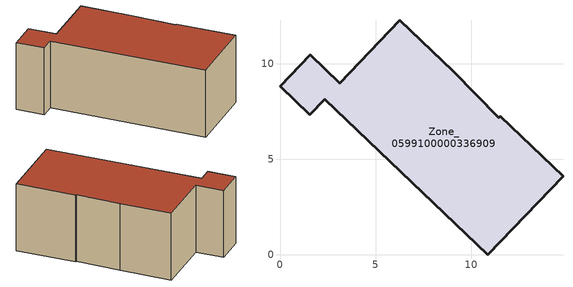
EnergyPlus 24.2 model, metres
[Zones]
Zone_0599100000336909
 floor ground (C_G): 9.06,9.6 11.44,7.16 11.52,7.25 14.79,4.12 10.87,0 2.33,8.14 1.56,7.32 0,8.81 1.57,10.45 3.12,8.98 6.27,12.27 z2.51
 wall outside (C_F): 3.12,8.98 1.57,10.45 0,8.81 1.56,7.32 2.33,8.14 10.87,0 14.79,4.12 11.52,7.25 11.44,7.16 9.06,9.6 6.27,12.27 3.12,8.98 z2.51:7.81
 roof outside (C_R): 14.79,4.12 11.52,7.25 11.44,7.16 9.06,9.6 6.27,12.27 3.12,8.98 1.57,10.45 0,8.81 1.56,7.32 2.33,8.14 10.87,0 z7.81
[BUILDING]
Pand.0599100000336909: North Axis=0; Terrain=City; Loads Convergence Tolerance Value=0.04; Temperature Convergence Tolerance Value=0.4; Solar Distribution=FullExterior; Maximum Number of Warmup Days=25; Minimum Number of Warmup Days=1
[Site:Location]
Rotterdam.The.Hague.AP_ZH_NLD Design_Conditions: Latitude=51.96; Longitude=4.45; Time Zone=1; Elevation=-4.5
[SITE:GROUNDTEMPERATURE:BUILDINGSURFACE]
18, 18, 18, 18, 18, 18, 18, 18, 18, 18, 18, 18
[MATERIAL] Thermal Absorptance=0.9; Solar Absorptance=0.7; Visible Absorptance=0.7
Name | Roughness | Thickness | Conductivity | Density | Specific Heat
G.TC.1975-1991 | MediumSmooth | 0.15 | 0.288461 | 540 | 1210
F.TC.1975-1991 | Rough | 0.3 | 0.230769 | 1920 | 840
R.TC.1975-1991 | MediumRough | 0.2 | 0.153846 | 1500 | 1000
[CONSTRUCTION]
C_G: G.TC.1975-1991
C_F: F.TC.1975-1991
C_R: R.TC.1975-1991
[ZONE]
Zone_0599100000336909: Type=1; Multiplier=1; Ceiling Height=Autocalculate; Volume=Autocalculate; Floor Area=autocalculate; Part of Total Floor Area=Yes
[ZONEINFILTRATION:DESIGNFLOWRATE]
Infil_Zone_0599100000336909: Zone or ZoneList or Space or SpaceList=Zone_0599100000336909; Schedule=AlwaysOn; Design Flow Rate Calculation Method=Flow/Area; Flow Rate per Floor Area=0.003; Constant Term Coefficient=1; Temperature Term Coefficient=0; Velocity Term Coefficient=0; Velocity Squared Term Coefficient=0
[HVACTEMPLATE:ZONE:IDEALLOADSAIRSYSTEM]
Zone_0599100000336909: Maximum Heating Supply Air Temperature=50; Minimum Cooling Supply Air Temperature=13; Maximum Heating Supply Air Humidity Ratio=0.0156; Minimum Cooling Supply Air Humidity Ratio=0.0077; Heating Limit=NoLimit; Cooling Limit=NoLimit; Dehumidification Control Type=ConstantSensibleHeatRatio; Cooling Sensible Heat Ratio=0.7; Dehumidification Setpoint=60; Humidification Control Type=None; Humidification Setpoint=30; Outdoor Air Method=None; Outdoor Air Flow Rate per Person=0.00944; Outdoor Air Flow Rate per Zone Floor Area=0; Outdoor Air Flow Rate per Zone=0; Demand Controlled Ventilation Type=None; Outdoor Air Economizer Type=NoEconomizer; Heat Recovery Type=None; Sensible Heat Recovery Effectiveness=0.7; Latent Heat Recovery Effectiveness=0.65
[ZONECONTROL:THERMOSTAT]
ThermostatControl_Zone_0599100000336909: Zone or ZoneList=Zone_0599100000336909; Control Type Schedule=DualSetpointControlType; Control 1=Thermostat_Zone_0599100000336909; Temperature Difference Between Cutout And Setpoint=0
[THERMOSTATSETPOINT:DUALSETPOINT]
Thermostat_Zone_0599100000336909: Heating Setpoint Temperature Schedule=HeatingSetpoint_Zone_0599100000336909; Cooling Setpoint Temperature Schedule=CoolingSetpoint_Zone_0599100000336909
[SCHEDULE:COMPACT]
HeatingSetpoint_Zone_0599100000336909: Through: 12/31, For: AllDays, Until: 24:00, 21
CoolingSetpoint_Zone_0599100000336909: Through: 12/31, For: AllDays, Until: 24:00, 24
DualSetpointControlType: Through: 12/31, For: AllDays, Until: 24:00, 4
AlwaysOn: Through: 12/31, For: AllDays, Until: 24:00, 1
